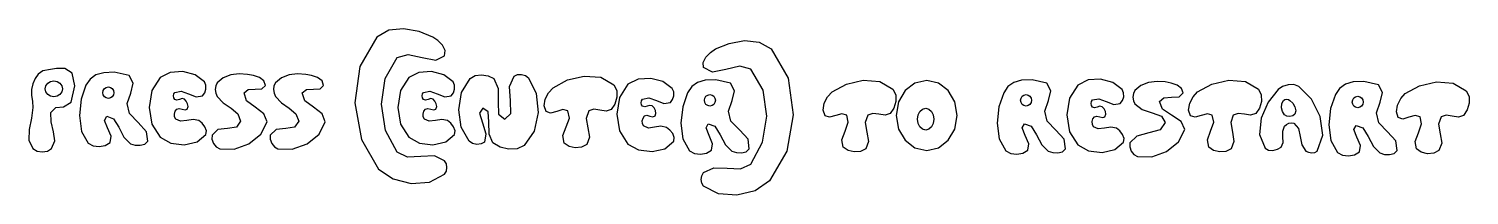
# Model space of a CAD drawing. Extents: x -61 to 73, y -7 to 8.
import ezdxf

# ---------------------------------------------------------------- set-up
doc = ezdxf.new("R2010")
doc.units = 0
doc.layers.add('Layer_1', color=7, linetype='CONTINUOUS')

msp = doc.modelspace()

# ---------------------------------------------------------------- linework, layer by layer
at = {"layer": 'Layer_1', "color": 7}
for points in [[(-23.647183, 7.487893), (-24.929721, 8.013334), (-26.360882, 8.263383), (-27.735467, 8.125687), (-28.848276, 7.487893), (-30.432595, 4.757026), (-30.900576, 1.368384), (-30.303004, -2.033861), (-28.690674, -4.805594), (-27.349172, -5.708112), (-25.655515, -6.127636), (-23.94275, -6.004333), (-22.543924, -5.278401), (-22.375893, -5.006254), (-22.327113, -4.661745), (-22.386739, -4.31035), (-22.543924, -4.017545), (-23.50324, -3.572142), (-24.750433, -3.623506), (-25.997632, -3.674871), (-26.956961, -3.229496), (-28.04101, -1.19648), (-28.431281, 1.235542), (-28.084394, 3.641571), (-26.956961, 5.596581), (-25.932584, 5.884871), (-24.624098, 5.58405), (-23.378784, 5.328921), (-22.543924, 5.754202), (-22.497356, 6.234488), (-22.750811, 6.724792), (-23.176637, 7.163196), (-23.647183, 7.487893)], [(2.673457, 6.38463), (3.955995, 6.910071), (5.387156, 7.16012), (6.761741, 7.022424), (7.87455, 6.38463), (9.458864, 3.653763), (9.926842, 0.265149), (9.329267, -3.137124), (7.716923, -5.908857), (6.375427, -6.811376), (4.681778, -7.230899), (2.969021, -7.107624), (1.570198, -6.381692), (1.40216, -6.109517), (1.353381, -5.765008), (1.413011, -5.413614), (1.570198, -5.120808), (2.52951, -4.675433), (3.776703, -4.726769), (5.023903, -4.778134), (5.983234, -4.332759), (7.067279, -2.299743), (7.457545, 0.132279), (7.110655, 2.538308), (5.983234, 4.493318), (4.95886, 4.781608), (3.650374, 4.480815), (2.405059, 4.225658), (1.570198, 4.650939), (1.52363, 5.131225), (1.777085, 5.621529), (2.202912, 6.059933), (2.673457, 6.38463)], [(-59.267973, 4.48694), (-59.975984, 4.359629), (-60.409726, 4.049834), (-60.679228, 3.624553), (-60.894533, 3.15073), (-61.02764, 2.626841), (-61.012852, 2.069791), (-60.938904, 1.49942), (-60.894536, 0.935709), (-61.021358, -0.073376), (-61.232725, -1.117458), (-61.275, -2.091491), (-60.894536, -2.890434), (-60.505507, -3.122449), (-60.02024, -3.20054), (-59.535746, -3.123606), (-59.149048, -2.890434), (-58.864345, -2.182226), (-58.982884, -1.321561), (-59.201293, -0.406258), (-59.216194, 0.465866), (-58.767277, 0.921288), (-58.040019, 0.989106), (-57.343455, 1.420567), (-56.986624, 2.966919), (-57.244931, 4.14356), (-57.925033, 4.563506), (-58.706264, 4.566329), (-59.267973, 4.48694)], [(-53.310426, 4.224529), (-54.289051, 4.179092), (-55.017162, 3.972025), (-55.551951, 3.585889), (-55.950606, 3.003156), (-56.394054, 1.708434), (-56.566954, 0.180652), (-56.382409, -1.285436), (-55.753528, -2.395049), (-55.293398, -2.647469), (-54.728011, -2.709191), (-54.163186, -2.594129), (-53.704741, -2.316168), (-53.616493, -1.724546), (-53.937947, -0.95899), (-54.22162, -0.261252), (-54.02002, 0.126945), (-53.388412, -0.106763), (-52.895319, -0.901191), (-52.412883, -1.821856), (-51.813243, -2.434278), (-51.383743, -2.560403), (-50.905842, -2.584392), (-50.477832, -2.474269), (-50.198014, -2.198199), (-50.308329, -1.315775), (-51.084122, -0.474047), (-51.899515, 0.382328), (-52.128651, 1.30875), (-51.783649, 2.28428), (-51.569281, 3.2109), (-51.930043, 3.915383), (-53.310426, 4.224529)], [(-44.914924, 3.323422), (-45.780068, 3.976061), (-46.922354, 4.281228), (-48.095956, 4.207652), (-49.055043, 3.724093), (-49.824516, 2.507207), (-50.076995, 0.950441), (-49.818496, -0.610643), (-49.055043, -1.840596), (-48.047368, -2.385792), (-46.791982, -2.539208), (-45.599708, -2.276544), (-44.781388, -1.573472), (-44.727893, -1.231137), (-44.87352, -0.869158), (-45.140019, -0.53656), (-45.44914, -0.282475), (-45.970038, -0.173452), (-46.567942, -0.27302), (-47.140656, -0.343943), (-47.58598, -0.148927), (-47.690388, 0.06796), (-47.704527, 0.32879), (-47.637136, 0.584484), (-47.496936, 0.785934), (-47.269651, 0.841955), (-46.990387, 0.770581), (-46.719552, 0.706883), (-46.517543, 0.785934), (-46.439878, 1.014647), (-46.479099, 1.279653), (-46.604321, 1.531537), (-46.784666, 1.720823), (-46.99543, 1.758048), (-47.239696, 1.686618), (-47.479037, 1.62117), (-47.675018, 1.676288), (-47.766478, 1.824568), (-47.797951, 2.01233), (-47.767957, 2.198992), (-47.675018, 2.344054), (-47.094459, 2.463547), (-46.398205, 2.205427), (-45.694854, 1.93867), (-45.093001, 2.032425), (-44.88217, 2.298109), (-44.773969, 2.64956), (-44.78077, 3.015207), (-44.914924, 3.323422)], [(-40.897449, 4.020511), (-41.667111, 4.065695), (-42.457576, 3.971432), (-43.177223, 3.704676), (-43.734423, 3.232434), (-43.870623, 2.945837), (-43.906886, 2.614), (-43.856916, 2.27618), (-43.734423, 1.971578), (-43.164371, 1.358422), (-42.440011, 0.868794), (-41.820346, 0.352666), (-41.564368, -0.340105), (-41.937587, -0.909093), (-42.76587, -1.013938), (-43.654125, -1.110176), (-44.207252, -1.653426), (-44.215973, -2.028443), (-44.075082, -2.409979), (-43.822956, -2.728438), (-43.497985, -2.914282), (-42.156741, -2.945975), (-40.778359, -2.450167), (-39.656535, -1.556003), (-39.08495, -0.392542), (-39.382333, 0.356025), (-40.193759, 0.959896), (-40.986239, 1.559928), (-41.22678, 2.296923), (-40.848418, 2.616596), (-40.194521, 2.639456), (-39.560698, 2.665703), (-39.242551, 2.996044), (-39.381949, 3.415398), (-39.803493, 3.715852), (-40.358289, 3.912504), (-40.897449, 4.020511)], [(-35.473157, 4.020511), (-36.242814, 4.065695), (-37.033273, 3.971432), (-37.752909, 3.704676), (-38.310106, 3.232434), (-38.446312, 2.945837), (-38.482572, 2.614), (-38.432599, 2.27618), (-38.310106, 1.971578), (-37.740054, 1.358422), (-37.015697, 0.868794), (-36.396038, 0.352666), (-36.140077, -0.340105), (-36.513304, -0.909093), (-37.341579, -1.013938), (-38.229817, -1.110176), (-38.782935, -1.653426), (-38.791656, -2.028443), (-38.650768, -2.409979), (-38.39865, -2.728438), (-38.073694, -2.914282), (-36.732453, -2.945975), (-35.354068, -2.450196), (-34.232232, -1.556003), (-33.66063, -0.392542), (-33.958005, 0.356025), (-34.769433, 0.959896), (-35.561916, 1.559928), (-35.80246, 2.296923), (-35.424099, 2.616596), (-34.770207, 2.639456), (-34.136389, 2.665703), (-33.818257, 2.996044), (-33.957658, 3.415398), (-34.379199, 3.715852), (-34.933989, 3.912504), (-35.473157, 4.020511)], [(-21.754334, 3.323422), (-22.619473, 3.976061), (-23.761755, 4.281228), (-24.935357, 4.207652), (-25.894454, 3.724093), (-26.663935, 2.507207), (-26.916412, 0.950469), (-26.65791, -0.610643), (-25.894454, -1.840596), (-24.88678, -2.385792), (-23.631387, -2.539208), (-22.439108, -2.276544), (-21.620773, -1.573472), (-21.567282, -1.231137), (-21.712917, -0.869158), (-21.979424, -0.53656), (-22.28855, -0.282475), (-22.809448, -0.173452), (-23.407352, -0.27302), (-23.980065, -0.343943), (-24.42539, -0.148927), (-24.529797, 0.06796), (-24.543942, 0.32879), (-24.47655, 0.584484), (-24.33635, 0.785934), (-24.109061, 0.841955), (-23.829792, 0.770581), (-23.558954, 0.706883), (-23.356958, 0.785934), (-23.2793, 1.014647), (-23.318518, 1.279682), (-23.443736, 1.531565), (-23.624079, 1.720823), (-23.834844, 1.758048), (-24.079107, 1.686618), (-24.318439, 1.62117), (-24.514405, 1.676288), (-24.60587, 1.824596), (-24.637349, 2.01233), (-24.607356, 2.198992), (-24.514405, 2.344054), (-23.933839, 2.463519), (-23.237596, 2.205399), (-22.534261, 1.93867), (-21.932415, 2.032425), (-21.721576, 2.298109), (-21.613372, 2.64956), (-21.620168, 3.015207), (-21.754334, 3.323422)], [(-58.947857, 3.419434), (-58.63428, 3.361381), (-58.378155, 3.203054), (-58.205441, 2.968302), (-58.142101, 2.680858), (-58.205441, 2.393472), (-58.378155, 2.158832), (-58.63428, 2.000618), (-58.947857, 1.942622), (-59.261378, 2.000618), (-59.517379, 2.158832), (-59.689969, 2.393472), (-59.753252, 2.680858), (-59.689969, 2.968302), (-59.517379, 3.203054), (-59.261378, 3.361381), (-58.947857, 3.419434)], [(-53.862055, 2.845422), (-53.66271, 2.803653), (-53.499972, 2.689692), (-53.390278, 2.520669), (-53.350061, 2.313631), (-53.390278, 2.106593), (-53.499972, 1.93757), (-53.66271, 1.823608), (-53.862055, 1.78184), (-54.061467, 1.823608), (-54.224346, 1.93757), (-54.334184, 2.106593), (-54.374466, 2.313631), (-54.334184, 2.520669), (-54.224346, 2.689692), (-54.061467, 2.803653), (-53.862055, 2.845422)], [(-20.258606, -2.205057), (-21.000466, -0.886289), (-21.235549, 0.731691), (-20.96246, 2.339172), (-20.179805, 3.626472), (-19.696287, 3.907255), (-19.099242, 3.987801), (-18.490849, 3.887697), (-17.973287, 3.626472), (-17.559193, 2.69576), (-17.561733, 1.424716), (-17.51393, 0.308922), (-16.948839, -0.156124), (-16.392201, 0.374821), (-16.419743, 1.567887), (-16.495119, 2.903701), (-16.081981, 3.86289), (-15.758862, 3.997115), (-15.383034, 4.011508), (-15.021765, 3.912222), (-14.742321, 3.705184), (-14.010823, 2.23204), (-13.836472, 0.463777), (-14.213546, -1.259895), (-15.136323, -2.599152), (-15.796555, -2.91812), (-16.587092, -2.951253), (-17.381188, -2.749238), (-18.052098, -2.362735), (-18.411334, -1.532663), (-18.436277, -0.411422), (-18.505538, 0.541896), (-18.99773, 0.86823), (-19.305834, 0.406091), (-19.028201, -0.495383), (-18.695931, -1.503086), (-18.840129, -2.283938), (-19.157983, -2.461174), (-19.554123, -2.499584), (-19.947887, -2.410459), (-20.258606, -2.205057)], [(-12.446882, 2.77735), (-11.113481, 3.505879), (-9.535542, 3.865063), (-7.994527, 3.745626), (-6.771895, 3.038265), (-6.513955, 2.519597), (-6.497995, 1.884681), (-6.684213, 1.255806), (-7.032804, 0.755228), (-7.502871, 0.601614), (-8.081173, 0.694804), (-8.657129, 0.785595), (-9.12016, 0.624785), (-9.352425, -0.079106), (-9.201252, -0.958566), (-9.058452, -1.829137), (-9.315836, -2.506273), (-9.799358, -2.755447), (-10.387119, -2.813952), (-10.961077, -2.685992), (-11.403191, -2.375802), (-11.529508, -1.686107), (-11.226733, -0.863683), (-10.93065, -0.047186), (-11.077047, 0.624785), (-11.52835, 0.748257), (-12.105244, 0.577626), (-12.67357, 0.414275), (-13.099169, 0.559535), (-13.281436, 1.096294), (-13.177188, 1.718594), (-12.870858, 2.315832), (-12.446882, 2.77735)], [(-1.344016, 2.692994), (-2.209156, 3.345633), (-3.351438, 3.6508), (-4.525039, 3.577224), (-5.484136, 3.093665), (-6.253623, 1.876779), (-6.5061, 0.320041), (-6.247595, -1.241071), (-5.484136, -2.471024), (-4.476462, -3.01622), (-3.221069, -3.169636), (-2.02879, -2.906972), (-1.210456, -2.2039), (-1.156961, -1.861565), (-1.30259, -1.499586), (-1.569096, -1.166988), (-1.878233, -0.912903), (-2.39913, -0.80388), (-2.997031, -0.903477), (-3.569737, -0.974371), (-4.015047, -0.779355), (-4.119455, -0.562468), (-4.133609, -0.301638), (-4.066227, -0.045944), (-3.926032, 0.155506), (-3.698743, 0.211527), (-3.419474, 0.140125), (-3.148636, 0.076427), (-2.94664, 0.155506), (-2.868992, 0.384219), (-2.908207, 0.649225), (-3.033411, 0.901109), (-3.213735, 1.090395), (-3.424495, 1.12762), (-3.668769, 1.05619), (-3.908114, 0.990742), (-4.104087, 1.04586), (-4.195546, 1.194168), (-4.227026, 1.381902), (-4.197036, 1.568564), (-4.104087, 1.713626), (-3.523526, 1.833091), (-2.82728, 1.574971), (-2.123934, 1.308242), (-1.522071, 1.401997), (-1.31124, 1.667681), (-1.203044, 2.019132), (-1.209847, 2.384779), (-1.344016, 2.692994)], [(2.711584, 3.515277), (1.732947, 3.469867), (1.004837, 3.262801), (0.470055, 2.876664), (0.071404, 2.293932), (-0.372048, 0.999209), (-0.54495, -0.528601), (-0.360411, -1.994689), (0.268457, -3.104302), (0.728584, -3.356722), (1.293978, -3.418444), (1.858808, -3.303382), (2.317244, -3.025421), (2.405499, -2.43377), (2.084044, -1.668214), (1.800376, -0.970476), (2.00199, -0.582308), (2.633601, -0.816044), (3.126684, -1.610443), (3.609108, -2.531109), (4.208742, -3.143503), (4.638258, -3.269628), (5.116169, -3.293617), (5.54418, -3.183465), (5.823996, -2.907396), (5.713665, -2.024971), (4.937873, -1.183244), (4.122477, -0.326868), (3.893332, 0.599498), (4.23834, 1.575055), (4.452716, 2.501676), (4.091963, 3.20613), (2.711584, 3.515277)], [(13.538856, 2.38334), (14.872257, 3.111868), (16.450196, 3.471052), (17.991211, 3.351616), (19.213843, 2.644254), (19.471792, 2.125586), (19.487749, 1.490671), (19.301526, 0.861767), (18.952932, 0.361189), (18.482865, 0.207576), (17.904564, 0.300766), (17.328608, 0.391585), (16.865577, 0.230746), (16.633325, -0.473144), (16.784494, -1.352605), (16.927279, -2.223148), (16.669875, -2.900284), (16.186353, -3.149458), (15.598598, -3.207962), (15.024643, -3.080031), (14.582519, -2.76984), (14.456192, -2.080146), (14.758971, -1.257722), (15.055067, -0.441197), (14.908689, 0.230746), (14.457376, 0.354218), (13.880477, 0.183615), (13.312154, 0.020237), (12.886567, 0.165525), (12.704312, 0.702283), (12.808552, 1.324583), (13.114872, 1.921822), (13.538856, 2.38334)], [(22.353544, 3.460328), (21.249245, 3.203901), (20.347426, 2.504639), (19.739383, 1.467557), (19.516415, 0.197585), (19.739383, -1.072274), (20.347426, -2.109215), (21.249245, -2.808279), (22.353544, -3.064622), (23.457762, -2.808279), (24.359402, -2.109215), (24.967266, -1.072274), (25.190153, 0.197585), (24.967266, 1.467557), (24.359402, 2.504639), (23.457762, 3.203901), (22.353544, 3.460328)], [(32.1647, 3.515277), (31.186064, 3.469867), (30.457953, 3.262801), (29.92317, 2.876664), (29.52452, 2.293932), (29.08107, 0.999209), (28.908169, -0.528601), (29.092717, -1.994689), (29.721598, -3.104302), (30.181717, -3.356722), (30.747106, -3.418444), (31.311937, -3.303382), (31.770385, -3.025421), (31.858641, -2.43377), (31.537182, -1.668214), (31.253506, -0.970476), (31.455106, -0.582308), (32.086717, -0.816016), (32.579798, -1.610443), (33.062223, -2.531109), (33.661858, -3.143503), (34.091375, -3.269628), (34.569284, -3.293617), (34.997294, -3.183465), (35.277112, -2.907396), (35.166783, -2.024971), (34.390993, -1.183244), (33.575605, -0.326868), (33.346475, 0.599498), (33.691489, 1.575055), (33.905853, 2.501676), (33.545086, 3.20613), (32.1647, 3.515277)], [(40.560202, 2.614198), (39.695058, 3.266836), (38.552769, 3.572003), (37.379168, 3.498428), (36.420084, 3.014868), (35.650596, 1.797954), (35.39812, 0.241217), (35.656624, -1.319896), (36.420084, -2.54982), (37.427761, -3.095017), (38.68315, -3.248433), (39.875418, -2.985769), (40.693735, -2.282697), (40.747225, -1.940361), (40.601601, -1.578383), (40.335107, -1.245812), (40.025986, -0.991728), (39.50508, -0.882705), (38.907178, -0.982273), (38.334467, -1.053167), (37.889146, -0.858152), (37.784735, -0.641264), (37.770596, -0.380434), (37.837988, -0.124741), (37.978199, 0.076709), (38.205478, 0.132702), (38.484737, 0.061328), (38.755568, -0.002369), (38.957563, 0.076709), (39.035208, 0.305394), (38.995993, 0.570429), (38.870791, 0.822312), (38.690468, 1.01157), (38.479699, 1.048796), (38.235427, 0.977365), (37.996086, 0.911918), (37.800116, 0.967064), (37.708665, 1.115372), (37.677192, 1.303106), (37.707181, 1.489768), (37.800116, 1.634802), (38.380698, 1.754295), (39.076949, 1.496146), (39.780286, 1.229446), (40.382134, 1.3232), (40.592965, 1.588884), (40.701169, 1.940336), (40.694367, 2.305983), (40.560202, 2.614198)], [(44.577649, 3.311258), (43.807992, 3.35647), (43.017536, 3.26218), (42.297898, 2.995423), (41.740701, 2.523209), (41.604486, 2.236584), (41.568229, 1.904776), (41.618205, 1.566956), (41.740701, 1.262353), (42.414975, 0.73948), (43.368584, 0.448565), (44.217488, 0.131094), (44.577649, -0.471366), (44.100214, -1.130637), (43.042688, -1.434167), (41.925198, -1.729118), (41.267874, -2.36265), (41.259153, -2.737667), (41.400044, -3.119203), (41.65217, -3.437691), (41.977141, -3.623534), (43.318368, -3.655256), (44.696744, -3.159448), (45.818577, -2.265255), (46.390176, -1.101794), (46.058066, -0.367113), (45.170217, 0.206193), (44.301314, 0.775661), (44.026032, 1.498771), (44.439129, 1.832357), (45.169447, 1.885754), (45.879693, 1.94265), (46.232575, 2.28682), (46.093182, 2.706174), (45.671633, 3.006599), (45.116826, 3.203252), (44.577649, 3.311258)], [(47.582334, 2.38334), (48.915735, 3.111868), (50.493668, 3.471052), (52.03468, 3.351616), (53.257315, 2.644254), (53.515263, 2.125586), (53.531208, 1.490671), (53.344984, 0.861767), (52.996386, 0.361189), (52.526325, 0.207576), (51.948026, 0.300794), (51.372067, 0.391585), (50.909031, 0.230746), (50.676773, -0.473144), (50.827943, -1.352605), (50.970733, -2.223148), (50.713344, -2.900284), (50.229815, -3.149486), (49.642054, -3.207962), (49.068101, -3.080031), (48.625989, -2.76984), (48.499666, -2.080146), (48.802442, -1.257722), (49.098527, -0.441197), (48.952133, 0.230746), (48.500826, 0.354218), (47.92393, 0.183587), (47.355608, 0.020237), (46.930011, 0.165525), (46.747755, 0.702283), (46.852005, 1.324583), (47.158334, 1.921822), (47.582334, 2.38334)], [(57.020542, 2.895686), (56.553094, 3.065076), (56.023569, 3.057174), (55.507004, 2.899129), (55.078441, 2.618036), (54.144297, 1.430078), (53.511128, -0.05458), (53.361071, -1.566925), (53.876265, -2.838054), (54.191515, -3.028525), (54.599134, -3.056748), (55.015277, -2.952466), (55.356102, -2.745541), (55.551733, -2.3263), (55.539287, -1.79544), (55.516173, -1.25411), (55.679783, -0.803429), (55.862748, -0.644312), (56.08988, -0.529899), (56.331592, -0.482966), (56.558282, -0.526287), (56.981494, -1.023393), (57.13918, -1.773991), (57.283821, -2.548127), (57.667903, -3.11576), (57.928914, -3.237878), (58.230581, -3.295056), (58.516811, -3.262572), (58.731508, -3.11576), (59.239554, -1.634602), (59.00212, 0.088026), (58.201639, 1.711594), (57.020542, 2.895686)], [(63.056, 3.357656), (62.077366, 3.312218), (61.349255, 3.10518), (60.814466, 2.719043), (60.415811, 2.136339), (59.972349, 0.841616), (59.799451, -0.686194), (59.984002, -2.152282), (60.612884, -3.261895), (61.073022, -3.514314), (61.638411, -3.576036), (62.203234, -3.460974), (62.661673, -3.183042), (62.749941, -2.591391), (62.428481, -1.825835), (62.144797, -1.128069), (62.346394, -0.739901), (62.978013, -0.973637), (63.471103, -1.768064), (63.953531, -2.688702), (64.55316, -3.301096), (64.982674, -3.427221), (65.460581, -3.45121), (65.888591, -3.341058), (66.168403, -3.064988), (66.058062, -2.182564), (65.282273, -1.340865), (64.466888, -0.484461), (64.23776, 0.441905), (64.582771, 1.417462), (64.797144, 2.344083), (64.436382, 3.048538), (63.056, 3.357656)], [(66.932731, 2.225719), (68.266132, 2.954247), (69.844068, 3.313431), (71.385083, 3.193995), (72.607718, 2.486661), (72.865666, 1.967993), (72.88164, 1.333078), (72.695412, 0.704174), (72.346814, 0.203596), (71.876745, 0.049983), (71.298449, 0.143173), (70.722496, 0.233964), (70.259462, 0.073125), (70.027213, -0.630737), (70.178382, -1.510226), (70.321167, -2.380769), (70.063772, -3.057905), (69.580255, -3.307079), (68.992499, -3.365583), (68.418541, -3.237624), (67.976423, -2.927433), (67.8501, -2.237767), (68.152876, -1.415343), (68.448961, -0.598818), (68.30257, 0.073125), (67.851257, 0.196597), (67.274361, 0.025994), (66.706039, -0.137356), (66.280448, 0.007904), (66.098189, 0.544662), (66.202436, 1.166962), (66.508765, 1.764201), (66.932731, 2.225719)], [(2.159955, 2.136198), (2.359301, 2.094429), (2.522039, 1.980468), (2.631733, 1.811445), (2.67195, 1.604406), (2.631733, 1.397368), (2.522039, 1.228317), (2.359301, 1.114356), (2.159955, 1.072587), (1.960543, 1.114356), (1.797663, 1.228317), (1.687825, 1.397368), (1.647544, 1.604406), (1.687825, 1.811445), (1.797663, 1.980468), (1.960543, 2.094429), (2.159955, 2.136198)], [(31.613071, 2.136198), (31.812416, 2.094429), (31.975154, 1.980468), (32.084848, 1.811445), (32.125065, 1.604406), (32.084848, 1.397368), (31.975154, 1.228317), (31.812416, 1.114356), (31.613071, 1.072587), (31.413659, 1.114356), (31.250777, 1.228317), (31.140939, 1.397368), (31.100657, 1.604406), (31.140939, 1.811445), (31.250777, 1.980468), (31.413659, 2.094429), (31.613071, 2.136198)], [(55.587231, 1.600963), (55.715851, 1.679026), (55.877751, 1.699346), (56.044727, 1.670418), (56.188576, 1.601104), (56.454675, 1.34098), (56.655775, 0.997544), (56.738842, 0.632207), (56.650836, 0.306382), (56.457096, 0.155224), (56.188497, 0.101376), (55.908304, 0.138403), (55.679786, 0.259843), (55.481056, 0.549008), (55.393268, 0.919312), (55.4256, 1.295204), (55.587231, 1.600963)], [(62.504371, 1.978605), (62.703716, 1.936808), (62.866451, 1.822846), (62.976139, 1.653824), (63.016353, 1.446785), (62.976139, 1.239747), (62.866451, 1.070724), (62.703716, 0.956763), (62.504371, 0.914966), (62.304961, 0.956763), (62.142082, 1.070724), (62.032244, 1.239747), (61.991962, 1.446785), (62.032244, 1.653824), (62.142082, 1.822846), (62.304961, 1.936808), (62.504371, 1.978605)], [(22.258916, 0.859537), (22.553395, 0.779697), (22.793886, 0.561962), (22.956038, 0.238959), (23.0155, -0.15666), (22.956038, -0.552392), (22.793886, -0.875565), (22.553395, -1.093497), (22.258916, -1.173394), (21.964422, -1.093497), (21.723923, -0.875565), (21.561769, -0.552392), (21.502306, -0.15666), (21.561769, 0.238959), (21.723923, 0.561962), (21.964422, 0.779697), (22.258916, 0.859537)]]:
    msp.add_lwpolyline(points, dxfattribs=at)

doc.saveas('drawing.dxf')
